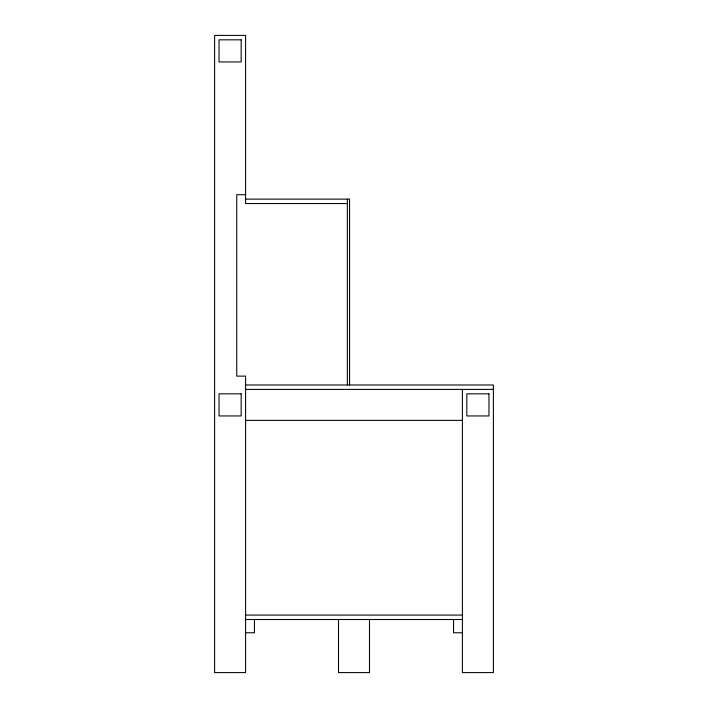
<?xml version="1.0" encoding="UTF-8"?>
<svg xmlns="http://www.w3.org/2000/svg" width="708" height="708" viewBox="0 0 708 708"><rect width="100%" height="100%" fill="white"/><g stroke="black" fill="none" stroke-linecap="round" stroke-linejoin="round"><path stroke-width="1.06" d="M245.588 194.7L236.738 194.7L236.738 376.125L245.588 376.125L245.588 672.6L214.613 672.6L214.613 35.4L245.588 35.4L245.588 203.55L347.363 203.55M245.588 199.125L349.575 199.125L349.575 384.975M245.588 384.975L493.387 384.975L493.387 672.6L462.413 672.6L462.413 389.4M245.588 389.4L493.387 389.4M245.588 420.375L462.413 420.375M245.588 615.075L462.413 615.075M245.588 619.5L462.413 619.5M245.588 632.775L254.438 632.775L254.438 619.5M462.413 632.775L453.562 632.775L453.562 619.5M369.488 619.5L369.488 672.6L338.512 672.6L338.512 619.5M347.363 199.125L347.363 384.975M241.162 39.825L219.037 39.825L219.037 61.95L241.162 61.95L241.162 39.825M241.162 393.825L219.037 393.825L219.037 415.95L241.162 415.95L241.162 393.825M488.962 393.825L466.837 393.825L466.837 415.95L488.962 415.95L488.962 393.825"/></g></svg>
